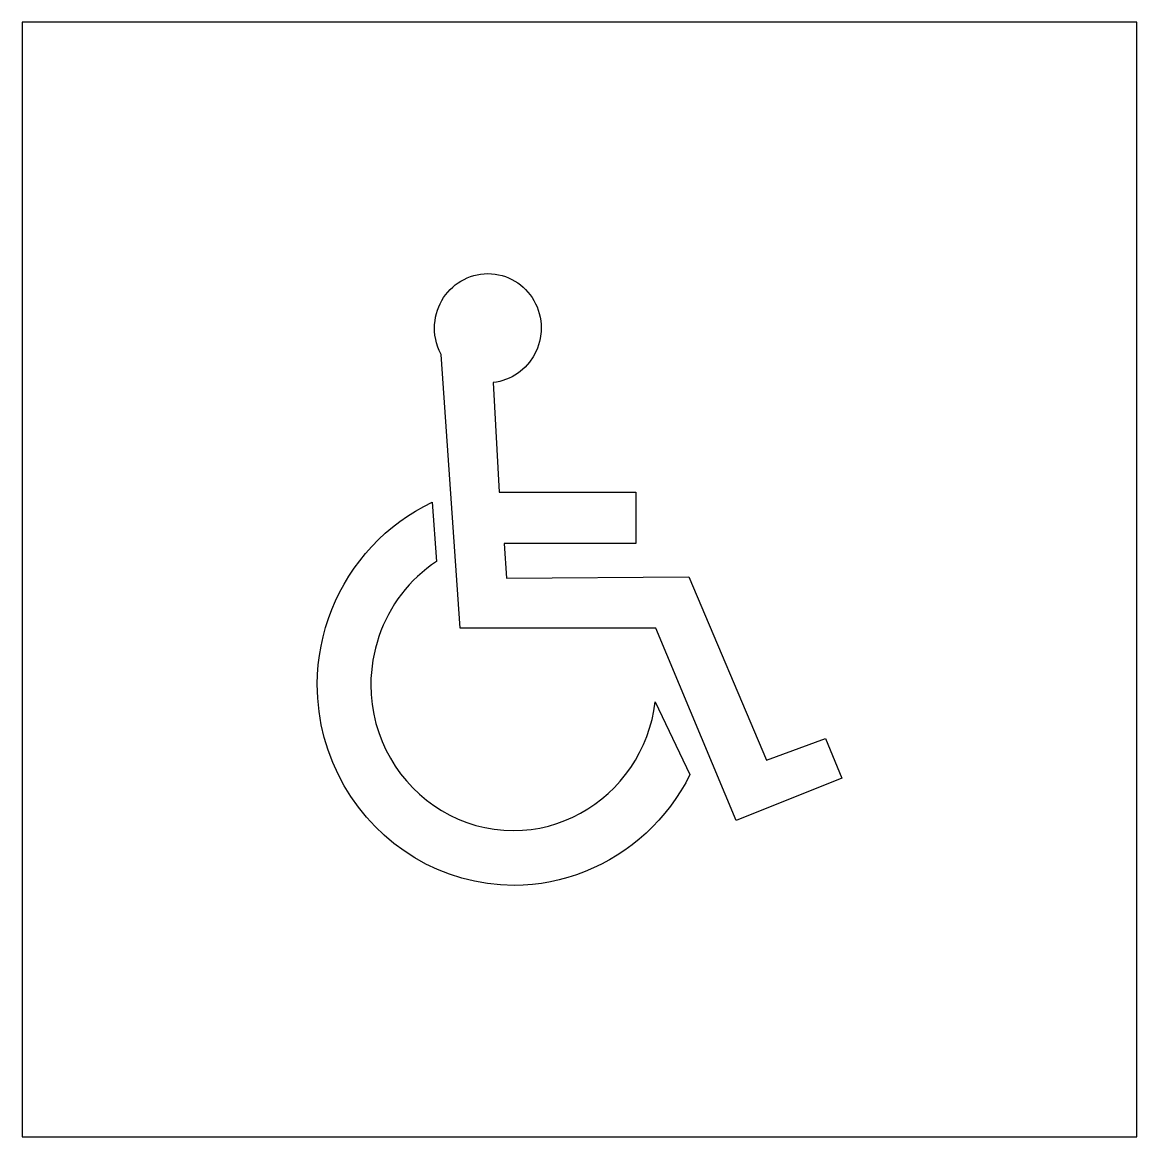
# Model space of a CAD drawing. Extents: x 0 to 51, y 0 to 51.
import ezdxf

# ---------------------------------------------------------------- set-up
doc = ezdxf.new("R2010")
doc.units = 0
doc.layers.add('CUT', color=7, linetype='Continuous')
doc.layers.add('OUTSIDE', color=1, linetype='Continuous')

msp = doc.modelspace()

# ---------------------------------------------------------------- linework, layer by layer
at = {"layer": 'CUT'}
for points in [[(21.6989, 34.5372), (21.5454, 34.5176), (21.822, 29.4966), (28.0828, 29.4941), (28.0828, 27.1491), (22.0521, 27.1515), (22.1664, 25.5666), (30.497, 25.6238), (34.0527, 17.2314), (36.7528, 18.2279), (37.5, 16.4091), (32.6752, 14.4746), (29.0003, 23.2776), (20.0406, 23.28), (19.1706, 35.7949), (19.0818, 35.9806), (19.0242, 36.126), (18.9601, 36.3264), (18.9223, 36.4804), (18.8863, 36.6889), (18.8708, 36.8464), (18.8655, 37.0039), (18.8711, 37.1744), (18.8878, 37.3418), (18.9152, 37.5059), (18.9529, 37.6662), (19.0006, 37.8223), (19.0578, 37.9739), (19.1243, 38.1206), (19.1996, 38.2621), (19.2834, 38.3978), (19.3753, 38.5276), (19.4749, 38.651), (19.5819, 38.7675), (19.696, 38.8769), (19.8166, 38.9788), (19.9435, 39.0727), (20.0763, 39.1584), (20.2147, 39.2354), (20.3582, 39.3033), (20.5065, 39.3618), (20.6592, 39.4106), (20.816, 39.4491), (20.9764, 39.4771), (21.1402, 39.4942), (21.307, 39.5), (21.4737, 39.4942), (21.6375, 39.4771), (21.798, 39.4491), (21.9547, 39.4106), (22.1075, 39.3618), (22.2558, 39.3033), (22.3993, 39.2354), (22.5376, 39.1584), (22.6704, 39.0727), (22.7973, 38.9788), (22.918, 38.8769), (23.032, 38.7675), (23.139, 38.651), (23.2386, 38.5276), (23.3305, 38.3978), (23.4143, 38.2621), (23.4896, 38.1206), (23.5561, 37.9739), (23.6133, 37.8223), (23.661, 37.6662), (23.6987, 37.5059), (23.7261, 37.3418), (23.7428, 37.1744), (23.7484, 37.0039), (23.7435, 36.8453), (23.7046, 36.5352), (23.6714, 36.3844), (23.5786, 36.093), (23.5197, 35.9532), (23.3783, 35.6868), (23.2075, 35.4404), (23.0097, 35.2169), (22.7873, 35.0189), (22.6676, 34.9303), (22.4127, 34.7758), (22.278, 34.7105), (21.996, 34.6056), (21.8492, 34.5667)], [(28.9631, 19.9032), (30.5565, 16.5695), (30.359, 16.193), (30.1448, 15.8278), (29.9147, 15.4743), (29.6693, 15.1329), (29.4092, 14.804), (29.1349, 14.4882), (28.8472, 14.1856), (28.5467, 13.897), (28.234, 13.6225), (27.9096, 13.3627), (27.5743, 13.118), (27.2287, 12.8887), (26.8734, 12.6754), (26.509, 12.4784), (26.1361, 12.2982), (25.7554, 12.1352), (25.3675, 11.9898), (24.973, 11.8624), (24.5726, 11.7534), (24.1668, 11.6633), (23.7563, 11.5925), (23.3418, 11.5414), (22.9238, 11.5104), (22.503, 11.5), (21.8882, 11.5213), (21.2842, 11.5843), (20.6925, 11.6876), (20.1144, 11.8298), (19.5512, 12.0094), (19.0043, 12.2253), (18.4752, 12.4758), (17.965, 12.7597), (17.4753, 13.0756), (17.0073, 13.422), (16.5624, 13.7977), (16.142, 14.2011), (15.7474, 14.6309), (15.38, 15.0857), (15.0411, 15.5642), (14.7322, 16.0649), (14.4545, 16.5864), (14.2094, 17.1274), (13.9983, 17.6865), (13.8225, 18.2623), (13.6835, 18.8533), (13.5824, 19.4583), (13.5208, 20.0757), (13.5, 20.7043), (13.5109, 21.1478), (13.5433, 21.5881), (13.5968, 22.0242), (13.6709, 22.4557), (13.7651, 22.8819), (13.8789, 23.3019), (14.0119, 23.7152), (14.1637, 24.121), (14.3337, 24.5187), (14.5215, 24.9076), (14.7266, 25.2869), (14.9486, 25.6561), (15.187, 26.0143), (15.4414, 26.3609), (15.7112, 26.6953), (15.996, 27.0167), (16.2953, 27.3244), (16.6087, 27.6178), (16.9358, 27.8961), (17.2759, 28.1587), (17.6288, 28.4048), (17.9938, 28.6339), (18.3707, 28.8452), (18.7588, 29.0379), (18.9625, 26.3194), (18.7335, 26.1645), (18.5121, 25.9999), (18.2985, 25.826), (18.0929, 25.6431), (17.8955, 25.4517), (17.7065, 25.2521), (17.526, 25.0447), (17.3543, 24.8298), (17.1916, 24.6079), (17.038, 24.3793), (16.8937, 24.1444), (16.7589, 23.9036), (16.6339, 23.6571), (16.5187, 23.4055), (16.4136, 23.1491), (16.3187, 22.8882), (16.2343, 22.6232), (16.1606, 22.3545), (16.0977, 22.0825), (16.0458, 21.8076), (16.0051, 21.53), (15.9758, 21.2503), (15.9581, 20.9687), (15.9521, 20.6857), (15.9672, 20.2297), (16.0119, 19.7818), (16.0852, 19.3429), (16.1861, 18.9142), (16.3136, 18.4965), (16.4667, 18.0909), (16.6445, 17.6984), (16.846, 17.3201), (17.0701, 16.9569), (17.3159, 16.6098), (17.5824, 16.2799), (17.8687, 15.9681), (18.1737, 15.6754), (18.4964, 15.4029), (18.8359, 15.1516), (19.1912, 14.9225), (19.5612, 14.7165), (19.9451, 14.5348), (20.3418, 14.3782), (20.7504, 14.2478), (21.1697, 14.1447), (21.599, 14.0698), (22.0371, 14.0241), (22.4831, 14.0086), (22.8918, 14.022), (23.2947, 14.0614), (23.6908, 14.1261), (24.0793, 14.2152), (24.4594, 14.3281), (24.8302, 14.4639), (25.191, 14.6217), (25.5408, 14.8008), (25.8788, 15.0003), (26.2042, 15.2196), (26.5161, 15.4576), (26.8138, 15.7138), (27.0962, 15.9872), (27.3627, 16.277), (27.6124, 16.5825), (27.8444, 16.9028), (28.0579, 17.2372), (28.252, 17.5848), (28.4259, 17.9448), (28.5788, 18.3164), (28.7098, 18.6989), (28.8181, 19.0914), (28.9028, 19.4931)]]:
    msp.add_lwpolyline(points, close=True, dxfattribs=at)
at = {"layer": 'OUTSIDE'}
msp.add_lwpolyline([(0, 0), (51, 0), (51, 51), (0, 51)], close=True, dxfattribs=at)

doc.saveas('drawing.dxf')
